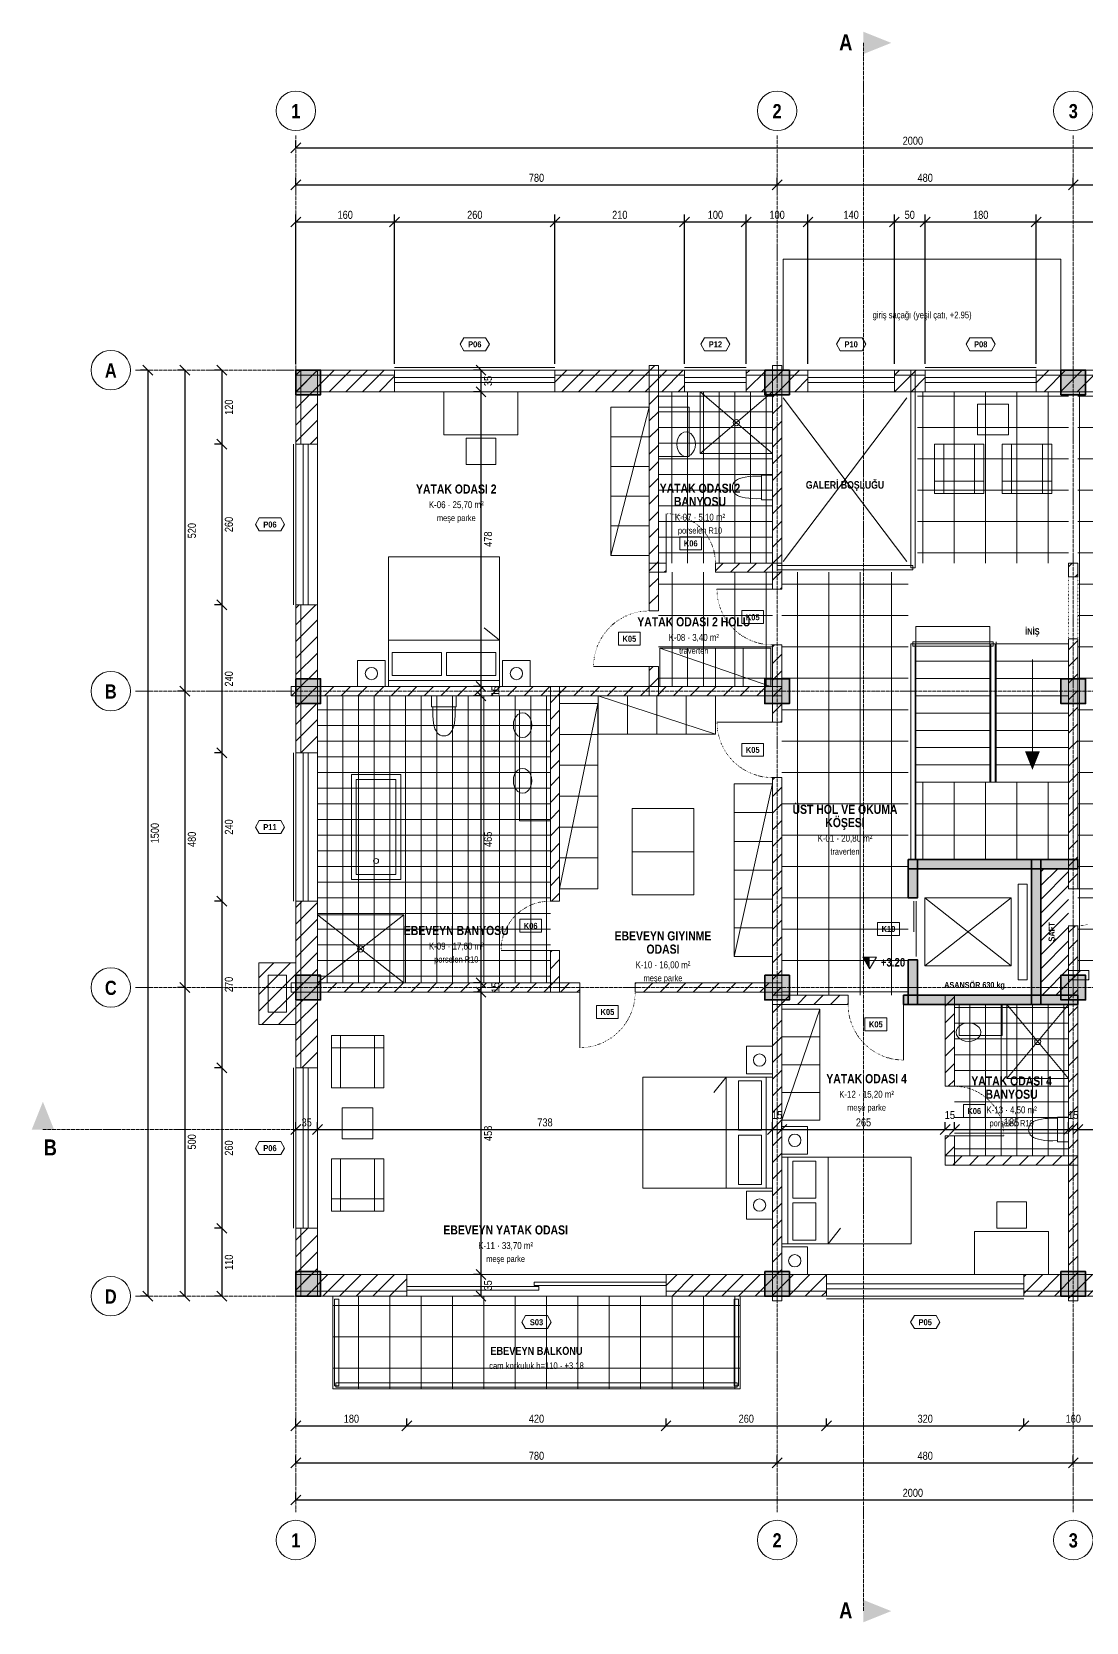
# Model space of a CAD drawing. Header units: centimetres. Extents: x -864 to 7399, y -55958 to -4337.
# Drawn here: x -428 to 1281, y -20528 to -17952 of the extents above; entities that cross this region are included whole.
import ezdxf
from ezdxf.enums import TextEntityAlignment as Align

# ---------------------------------------------------------------- set-up
doc = ezdxf.new("R2010")
doc.units = ezdxf.units.CM
doc.header["$LTSCALE"] = 0.25
doc.linetypes.add('ACAD_ISO04W100', pattern=[30, 24, -3, 0, -3])
doc.linetypes.add('ACAD_ISO07W100', pattern=[3, 0, -3])
for name, color, linetype, lineweight in [('M-BACA-TUGLA', 116, 'Continuous', 9), ('M-BACA-TUGLA-T', 8, 'Continuous', 5), ('M-DUVA-GAZBETON', 64, 'Continuous', 20), ('M-DUVA-GAZBETON-T', 8, 'Continuous', 5), ('M-GOST-ACYONU', 248, 'ACAD_ISO07W100', 9), ('M-GOST-AKS', 1, 'ACAD_ISO04W100', 9), ('M-GOST-AKSPOZ', 1, 'Continuous', 9), ('M-GOST-DISOLCU', 40, 'Continuous', 9), ('M-GOST-ICOLCU', 44, 'Continuous', 9), ('M-GOST-IZDUSUM', 80, 'ACAD_ISO07W100', 18), ('M-GOST-KAPIPOZ', 95, 'Continuous', 9), ('M-GOST-KESITHATTI', 240, 'ACAD_ISO04W100', 18), ('M-GOST-MAHALPOZ', 7, 'Continuous', 9), ('M-GOST-MERDIVEPOZ', 145, 'Continuous', 9), ('M-GOST-PENCEREPOZ', 62, 'Continuous', 9), ('M-GOST-PLANKOT', 46, 'Continuous', 9), ('M-GOST-YAZI', 2, 'Continuous', 9), ('M-ISYA-TASYUNU', 251, 'Continuous', 9), ('M-KALD-TAS', 45, 'Continuous', 9), ('M-KALD-TAS-T', 8, 'Continuous', 5), ('M-KORK-CAM', 100, 'Continuous', 9), ('M-KPKN-AHSAP', 93, 'Continuous', 9), ('M-KPKS-AHSAP', 160, 'Continuous', 9), ('M-MERD-BETONARME', 6, 'Continuous', 18), ('M-MERD-BETONARME-T', 8, 'Continuous', 5), ('M-PNKS-ALUMINYUM', 171, 'Continuous', 9), ('M-SAFT-TESISAT-T', 8, 'Continuous', 5), ('M-TASI-BETONARME', 5, 'Continuous', 35), ('M-TASI-BETONARME-T', 250, 'Continuous', 5), ('M-TEFR-MEKANIK', 238, 'Continuous', 9), ('M-TEFR-MIMARI', 29, 'Continuous', 9), ('M-ZMNK-DOGALTAS-T', 8, 'Continuous', 5), ('M-ZMNK-SERAMIK-T', 8, 'Continuous', 5)]:
    doc.layers.add(name, color=color, linetype=linetype, lineweight=lineweight)
doc.styles.add('YAZI', font='arialn.ttf')
doc.styles.add('YAZI-KALIN', font='arialnb.ttf')
doc.dimstyles.new('MIMARI-1-100', dxfattribs={"dimscale": 10, "dimtxt": 1.296, "dimasz": 2.5, "dimexe": 1.2, "dimexo": 0, "dimgap": 0.5, "dimtad": 1, "dimdec": 0, "dimtxsty": 'YAZI', "dimtsz": 0.8, "dimcen": 2.5, "dimclrd": 256, "dimclre": 256, "dimclrt": 256, "dimazin": 3, "dimtfac": 1, "dimtmove": 0, "dimatfit": 3, "dimarcsym": 0})

msp = doc.modelspace()

# ---------------------------------------------------------------- hatches: boundary and pattern name
at = {"layer": 'M-BACA-TUGLA-T'}
h = msp.add_hatch(dxfattribs=at)
h.set_pattern_fill('ANSI31', scale=6)
h.paths.add_polyline_path([(-60, -19460), (0, -19460), (0, -19560), (-60, -19560)])
at = {"layer": 'M-DUVA-GAZBETON-T'}
h = msp.add_hatch(dxfattribs=at)
h.set_pattern_fill('ANSI31', scale=6)
h.paths.add_polyline_path([(572.5, -18492.5), (587.5, -18492.5), (587.5, -18890), (572.5, -18890)])
h = msp.add_hatch(dxfattribs=at)
h.set_pattern_fill('ANSI31', scale=6)
h.paths.add_polyline_path([(772.5, -18492.5), (787.5, -18492.5), (787.5, -18855), (772.5, -18855)])
h = msp.add_hatch(dxfattribs=at)
h.set_pattern_fill('ANSI31', scale=6)
h.paths.add_polyline_path([(0, -18500), (35, -18500), (35, -18620), (0, -18620)])
h = msp.add_hatch(dxfattribs=at)
h.set_pattern_fill('ANSI31', scale=6)
h.paths.add_polyline_path([(0, -18500), (160, -18500), (160, -18535), (0, -18535)])
h = msp.add_hatch(dxfattribs=at)
h.set_pattern_fill('ANSI31', scale=6)
h.paths.add_polyline_path([(420, -18500), (630, -18500), (630, -18535), (420, -18535)])
h = msp.add_hatch(dxfattribs=at)
h.set_pattern_fill('ANSI31', scale=6)
h.paths.add_polyline_path([(730, -18500), (830, -18500), (830, -18535), (730, -18535)])
h = msp.add_hatch(dxfattribs=at)
h.set_pattern_fill('ANSI31', scale=6)
h.paths.add_polyline_path([(970, -18500), (1020, -18500), (1020, -18535), (970, -18535)])
h = msp.add_hatch(dxfattribs=at)
h.set_pattern_fill('ANSI31', scale=6)
h.paths.add_polyline_path([(1200, -18500), (1540, -18500), (1540, -18535), (1200, -18535)])
h = msp.add_hatch(dxfattribs=at)
h.set_pattern_fill('ANSI31', scale=6)
h.paths.add_polyline_path([(572.5, -18812.5), (600, -18812.5), (600, -18827.5), (572.5, -18827.5)])
h = msp.add_hatch(dxfattribs=at)
h.set_pattern_fill('ANSI31', scale=6)
h.paths.add_polyline_path([(680, -18812.5), (787.5, -18812.5), (787.5, -18827.5), (680, -18827.5)])
h = msp.add_hatch(dxfattribs=at)
h.set_pattern_fill('ANSI31', scale=6)
h.paths.add_polyline_path([(1252.5, -18812.5), (1267.5, -18812.5), (1267.5, -18835), (1252.5, -18835)])
h = msp.add_hatch(dxfattribs=at)
h.set_pattern_fill('ANSI31', scale=6)
h.paths.add_polyline_path([(0, -18880), (35, -18880), (35, -19120), (0, -19120)])
h = msp.add_hatch(dxfattribs=at)
h.set_pattern_fill('ANSI31', scale=6)
h.paths.add_polyline_path([(772.5, -18945), (787.5, -18945), (787.5, -19070), (772.5, -19070)])
h = msp.add_hatch(dxfattribs=at)
h.set_pattern_fill('ANSI31', scale=6)
h.paths.add_polyline_path([(1252.5, -18935), (1267.5, -18935), (1267.5, -19340), (1252.5, -19340)])
h = msp.add_hatch(dxfattribs=at)
h.set_pattern_fill('ANSI31', scale=6)
h.paths.add_polyline_path([(572.5, -18980), (587.5, -18980), (587.5, -19027.5), (572.5, -19027.5)])
h = msp.add_hatch(dxfattribs=at)
h.set_pattern_fill('ANSI31', scale=6)
h.paths.add_polyline_path([(-7.5, -19012.5), (787.5, -19012.5), (787.5, -19027.5), (-7.5, -19027.5)])
h = msp.add_hatch(dxfattribs=at)
h.set_pattern_fill('ANSI31', scale=6)
h.paths.add_polyline_path([(412.5, -19012.5), (427.5, -19012.5), (427.5, -19360), (412.5, -19360)])
h = msp.add_hatch(dxfattribs=at)
h.set_pattern_fill('ANSI31', scale=6)
h.paths.add_polyline_path([(772.5, -19160), (787.5, -19160), (787.5, -20007.5), (772.5, -20007.5)])
h = msp.add_hatch(dxfattribs=at)
h.set_pattern_fill('ANSI31', scale=6)
h.paths.add_polyline_path([(0, -19360), (35, -19360), (35, -19630), (0, -19630)])
h = msp.add_hatch(dxfattribs=at)
h.set_pattern_fill('ANSI31', scale=6)
h.paths.add_polyline_path([(1252.5, -19400), (1267.5, -19400), (1267.5, -20007.5), (1252.5, -20007.5)])
h = msp.add_hatch(dxfattribs=at)
h.set_pattern_fill('ANSI31', scale=6)
h.paths.add_polyline_path([(412.5, -19440), (427.5, -19440), (427.5, -19507.5), (412.5, -19507.5)])
h = msp.add_hatch(dxfattribs=at)
h.set_pattern_fill('ANSI31', scale=6)
h.paths.add_polyline_path([(1252.5, -19472.5), (1285, -19472.5), (1285, -19487.5), (1252.5, -19487.5)])
h = msp.add_hatch(dxfattribs=at)
h.set_pattern_fill('ANSI31', scale=6)
h.paths.add_polyline_path([(-7.5, -19492.5), (460, -19492.5), (460, -19507.5), (-7.5, -19507.5)])
h = msp.add_hatch(dxfattribs=at)
h.set_pattern_fill('ANSI31', scale=6)
h.paths.add_polyline_path([(550, -19492.5), (787.5, -19492.5), (787.5, -19507.5), (550, -19507.5)])
h = msp.add_hatch(dxfattribs=at)
h.set_pattern_fill('ANSI31', scale=6)
h.paths.add_polyline_path([(772.5, -19512.5), (895, -19512.5), (895, -19527.5), (772.5, -19527.5)])
h = msp.add_hatch(dxfattribs=at)
h.set_pattern_fill('ANSI31', scale=6)
h.paths.add_polyline_path([(1052.5, -19512.5), (1067.5, -19512.5), (1067.5, -19660), (1052.5, -19660)])
h = msp.add_hatch(dxfattribs=at)
h.set_pattern_fill('ANSI31', scale=6)
h.paths.add_polyline_path([(1052.5, -19740), (1067.5, -19740), (1067.5, -19787.5), (1052.5, -19787.5)])
h = msp.add_hatch(dxfattribs=at)
h.set_pattern_fill('ANSI31', scale=6)
h.paths.add_polyline_path([(1052.5, -19772.5), (1267.5, -19772.5), (1267.5, -19787.5), (1052.5, -19787.5)])
h = msp.add_hatch(dxfattribs=at)
h.set_pattern_fill('ANSI31', scale=6)
h.paths.add_polyline_path([(0, -19890), (35, -19890), (35, -20000), (0, -20000)])
h = msp.add_hatch(dxfattribs=at)
h.set_pattern_fill('ANSI31', scale=6)
h.paths.add_polyline_path([(0, -19965), (180, -19965), (180, -20000), (0, -20000)])
h = msp.add_hatch(dxfattribs=at)
h.set_pattern_fill('ANSI31', scale=6)
h.paths.add_polyline_path([(600, -19965), (860, -19965), (860, -20000), (600, -20000)])
h = msp.add_hatch(dxfattribs=at)
h.set_pattern_fill('ANSI31', scale=6)
h.paths.add_polyline_path([(1180, -19965), (1340, -19965), (1340, -20000), (1180, -20000)])
at = {"layer": 'M-GOST-KESITHATTI'}
h = msp.add_hatch(color=256, dxfattribs=at)
h.dxf.hatch_style = 1
h.paths.add_polyline_path([(920, -17952), (965, -17970), (920, -17988)])
h = msp.add_hatch(color=256, dxfattribs=at)
h.dxf.hatch_style = 1
h.paths.add_polyline_path([(-428, -19730), (-410, -19685), (-392, -19730)])
h = msp.add_hatch(color=256, dxfattribs=at)
h.dxf.hatch_style = 1
h.paths.add_polyline_path([(920, -20492), (965, -20510), (920, -20528)])
at = {"layer": 'M-GOST-PLANKOT'}
h = msp.add_hatch(color=256, dxfattribs=at)
h.dxf.hatch_style = 1
h.paths.add_polyline_path([(919, -19451), (930, -19451), (930, -19470)])
at = {"layer": 'M-KALD-TAS-T'}
h = msp.add_hatch(dxfattribs=at)
h.set_pattern_fill('NET', scale=16)
h.paths.add_polyline_path([(60, -20000), (720, -20000), (720, -20150), (60, -20150)])
at = {"layer": 'M-MERD-BETONARME-T'}
h = msp.add_hatch(color=256, dxfattribs=at)
h.dxf.hatch_style = 1
h.paths.add_polyline_path([(1181.8, -19117.5), (1205.8, -19117.5), (1193.8, -19147.5)])
at = {"layer": 'M-SAFT-TESISAT-T'}
h = msp.add_hatch(dxfattribs=at)
h.set_pattern_fill('ANSI31', scale=5)
h.paths.add_polyline_path([(1207.5, -19307.5), (1252.5, -19307.5), (1252.5, -19512.5), (1207.5, -19512.5)])
at = {"layer": 'M-TASI-BETONARME-T'}
h = msp.add_hatch(color=256, dxfattribs=at)
h.dxf.hatch_style = 1
h.paths.add_polyline_path([(0, -18500), (40, -18500), (40, -18540), (0, -18540)])
h = msp.add_hatch(color=256, dxfattribs=at)
h.dxf.hatch_style = 1
h.paths.add_polyline_path([(760, -18500), (800, -18500), (800, -18540), (760, -18540)])
h = msp.add_hatch(color=256, dxfattribs=at)
h.dxf.hatch_style = 1
h.paths.add_polyline_path([(1240, -18500), (1280, -18500), (1280, -18540), (1240, -18540)])
h = msp.add_hatch(color=256, dxfattribs=at)
h.dxf.hatch_style = 1
h.paths.add_polyline_path([(0, -19000), (40, -19000), (40, -19040), (0, -19040)])
h = msp.add_hatch(color=256, dxfattribs=at)
h.dxf.hatch_style = 1
h.paths.add_polyline_path([(760, -19000), (800, -19000), (800, -19040), (760, -19040)])
h = msp.add_hatch(color=256, dxfattribs=at)
h.dxf.hatch_style = 1
h.paths.add_polyline_path([(1240, -19000), (1280, -19000), (1280, -19040), (1240, -19040)])
h = msp.add_hatch(color=256, dxfattribs=at)
h.dxf.hatch_style = 1
h.paths.add_polyline_path([(992.5, -19292.5), (1007.5, -19292.5), (1007.5, -19355), (992.5, -19355)])
h = msp.add_hatch(color=256, dxfattribs=at)
h.dxf.hatch_style = 1
h.paths.add_polyline_path([(992.5, -19292.5), (1267.5, -19292.5), (1267.5, -19307.5), (992.5, -19307.5)])
h = msp.add_hatch(color=256, dxfattribs=at)
h.dxf.hatch_style = 1
h.paths.add_polyline_path([(1192.5, -19292.5), (1207.5, -19292.5), (1207.5, -19527.5), (1192.5, -19527.5)])
h = msp.add_hatch(color=256, dxfattribs=at)
h.dxf.hatch_style = 1
h.paths.add_polyline_path([(992.5, -19455), (1007.5, -19455), (1007.5, -19527.5), (992.5, -19527.5)])
h = msp.add_hatch(color=256, dxfattribs=at)
h.dxf.hatch_style = 1
h.paths.add_polyline_path([(0, -19480), (40, -19480), (40, -19520), (0, -19520)])
h = msp.add_hatch(color=256, dxfattribs=at)
h.dxf.hatch_style = 1
h.paths.add_polyline_path([(760, -19480), (800, -19480), (800, -19520), (760, -19520)])
h = msp.add_hatch(color=256, dxfattribs=at)
h.dxf.hatch_style = 1
h.paths.add_polyline_path([(1240, -19480), (1280, -19480), (1280, -19520), (1240, -19520)])
h = msp.add_hatch(color=256, dxfattribs=at)
h.dxf.hatch_style = 1
h.paths.add_polyline_path([(985, -19512.5), (1267.5, -19512.5), (1267.5, -19527.5), (985, -19527.5)])
h = msp.add_hatch(color=256, dxfattribs=at)
h.dxf.hatch_style = 1
h.paths.add_polyline_path([(0, -19960), (40, -19960), (40, -20000), (0, -20000)])
h = msp.add_hatch(color=256, dxfattribs=at)
h.dxf.hatch_style = 1
h.paths.add_polyline_path([(760, -19960), (800, -19960), (800, -20000), (760, -20000)])
h = msp.add_hatch(color=256, dxfattribs=at)
h.dxf.hatch_style = 1
h.paths.add_polyline_path([(1240, -19960), (1280, -19960), (1280, -20000), (1240, -20000)])
at = {"layer": 'M-ZMNK-DOGALTAS-T'}
h = msp.add_hatch(dxfattribs=at)
h.set_pattern_fill('NET', scale=16)
h.paths.add_polyline_path([(1007.5, -18535), (1252.5, -18535), (1252.5, -18812.5), (1007.5, -18812.5)])
h = msp.add_hatch(dxfattribs=at)
h.set_pattern_fill('NET', scale=16)
h.paths.add_polyline_path([(1267.5, -18535), (1392.5, -18535), (1392.5, -19472.5), (1267.5, -19472.5)])
h = msp.add_hatch(dxfattribs=at)
h.set_pattern_fill('NET', scale=16)
h.paths.add_polyline_path([(587.5, -18827.5), (772.5, -18827.5), (772.5, -19012.5), (587.5, -19012.5)])
h = msp.add_hatch(dxfattribs=at)
h.set_pattern_fill('NET', scale=16)
h.paths.add_polyline_path([(787.5, -18827.5), (992.5, -18827.5), (992.5, -19512.5), (787.5, -19512.5)])
h = msp.add_hatch(dxfattribs=at)
h.set_pattern_fill('NET', scale=16)
h.paths.add_polyline_path([(1007.5, -18812.5), (1007.5, -18827.5)])
h = msp.add_hatch(dxfattribs=at)
h.set_pattern_fill('NET', scale=16)
h.paths.add_polyline_path([(1005, -19167.5), (1252.5, -19167.5), (1252.5, -19292.5), (1005, -19292.5)])
at = {"layer": 'M-ZMNK-SERAMIK-T'}
h = msp.add_hatch(dxfattribs=at)
h.set_pattern_fill('NET', scale=8)
h.paths.add_polyline_path([(587.5, -18535), (772.5, -18535), (772.5, -18812.5), (587.5, -18812.5)])
h = msp.add_hatch(dxfattribs=at)
h.set_pattern_fill('NET', scale=8)
h.paths.add_polyline_path([(35, -19027.5), (412.5, -19027.5), (412.5, -19492.5), (35, -19492.5)])
h = msp.add_hatch(dxfattribs=at)
h.set_pattern_fill('NET', scale=8)
h.paths.add_polyline_path([(1067.5, -19527.5), (1252.5, -19527.5), (1252.5, -19772.5), (1067.5, -19772.5)])

# ---------------------------------------------------------------- linework, layer by layer
at = {"layer": 'M-BACA-TUGLA'}
for points in [[(-60, -19460), (0, -19460), (0, -19560), (-60, -19560)], [(-45, -19480), (-15, -19480), (-15, -19540), (-45, -19540)]]:
    msp.add_lwpolyline(points, close=True, dxfattribs=at)
at = {"layer": 'M-DUVA-GAZBETON'}
for points in [[(572.5, -18492.5), (587.5, -18492.5), (587.5, -18890), (572.5, -18890)], [(772.5, -18492.5), (787.5, -18492.5), (787.5, -18855), (772.5, -18855)], [(0, -18500), (35, -18500), (35, -18620), (0, -18620)], [(0, -18500), (160, -18500), (160, -18535), (0, -18535)], [(420, -18500), (630, -18500), (630, -18535), (420, -18535)], [(730, -18500), (830, -18500), (830, -18535), (730, -18535)], [(970, -18500), (1020, -18500), (1020, -18535), (970, -18535)], [(1200, -18500), (1540, -18500), (1540, -18535), (1200, -18535)], [(572.5, -18812.5), (600, -18812.5), (600, -18827.5), (572.5, -18827.5)], [(680, -18812.5), (787.5, -18812.5), (787.5, -18827.5), (680, -18827.5)], [(1252.5, -18812.5), (1267.5, -18812.5), (1267.5, -18835), (1252.5, -18835)], [(0, -18880), (35, -18880), (35, -19120), (0, -19120)], [(772.5, -18945), (787.5, -18945), (787.5, -19070), (772.5, -19070)], [(1252.5, -18935), (1267.5, -18935), (1267.5, -19340), (1252.5, -19340)], [(572.5, -18980), (587.5, -18980), (587.5, -19027.5), (572.5, -19027.5)], [(-7.5, -19012.5), (787.5, -19012.5), (787.5, -19027.5), (-7.5, -19027.5)], [(412.5, -19012.5), (427.5, -19012.5), (427.5, -19360), (412.5, -19360)], [(772.5, -19160), (787.5, -19160), (787.5, -20007.5), (772.5, -20007.5)], [(0, -19360), (35, -19360), (35, -19630), (0, -19630)], [(1252.5, -19400), (1267.5, -19400), (1267.5, -20007.5), (1252.5, -20007.5)], [(412.5, -19440), (427.5, -19440), (427.5, -19507.5), (412.5, -19507.5)], [(1252.5, -19472.5), (1285, -19472.5), (1285, -19487.5), (1252.5, -19487.5)], [(-7.5, -19492.5), (460, -19492.5), (460, -19507.5), (-7.5, -19507.5)], [(550, -19492.5), (787.5, -19492.5), (787.5, -19507.5), (550, -19507.5)], [(772.5, -19512.5), (895, -19512.5), (895, -19527.5), (772.5, -19527.5)], [(1052.5, -19512.5), (1067.5, -19512.5), (1067.5, -19660), (1052.5, -19660)], [(1052.5, -19740), (1067.5, -19740), (1067.5, -19787.5), (1052.5, -19787.5)], [(1052.5, -19772.5), (1267.5, -19772.5), (1267.5, -19787.5), (1052.5, -19787.5)], [(0, -19890), (35, -19890), (35, -20000), (0, -20000)], [(0, -19965), (180, -19965), (180, -20000), (0, -20000)], [(600, -19965), (860, -19965), (860, -20000), (600, -20000)], [(1180, -19965), (1340, -19965), (1340, -20000), (1180, -20000)]]:
    msp.add_lwpolyline(points, close=True, dxfattribs=at)
at = {"layer": 'M-GOST-ACYONU'}
for points in [[(600, -18732.5), (605.2, -18732.7), (610.4, -18733.2), (615.6, -18734), (620.7, -18735.2), (625.7, -18736.7), (630.6, -18738.6), (635.4, -18740.8), (640, -18743.2), (644.4, -18746), (648.7, -18749), (652.7, -18752.4), (656.6, -18755.9), (660.1, -18759.8), (663.5, -18763.8), (666.5, -18768.1), (669.3, -18772.5), (671.7, -18777.1), (673.9, -18781.9), (675.8, -18786.8), (677.3, -18791.8), (678.5, -18796.9), (679.3, -18802.1), (679.8, -18807.3), (680, -18812.5)], [(682.5, -18855), (682.7, -18860.9), (683.3, -18866.7), (684.2, -18872.6), (685.6, -18878.3), (687.3, -18883.9), (689.4, -18889.4), (691.8, -18894.8), (694.6, -18900), (697.7, -18905), (701.1, -18909.8), (704.8, -18914.3), (708.9, -18918.6), (713.2, -18922.7), (717.7, -18926.4), (722.5, -18929.8), (727.5, -18932.9), (732.7, -18935.7), (738.1, -18938.1), (743.6, -18940.2), (749.2, -18941.9), (754.9, -18943.3), (760.8, -18944.2), (766.6, -18944.8), (772.5, -18945)], [(482.5, -18980), (482.7, -18974.1), (483.3, -18968.3), (484.2, -18962.4), (485.6, -18956.7), (487.3, -18951.1), (489.4, -18945.6), (491.8, -18940.2), (494.6, -18935), (497.7, -18930), (501.1, -18925.2), (504.8, -18920.7), (508.9, -18916.4), (513.2, -18912.3), (517.7, -18908.6), (522.5, -18905.2), (527.5, -18902.1), (532.7, -18899.3), (538.1, -18896.9), (543.6, -18894.8), (549.2, -18893.1), (554.9, -18891.7), (560.8, -18890.8), (566.6, -18890.2), (572.5, -18890)], [(682.5, -19070), (682.7, -19075.9), (683.3, -19081.7), (684.2, -19087.6), (685.6, -19093.3), (687.3, -19098.9), (689.4, -19104.4), (691.8, -19109.8), (694.6, -19115), (697.7, -19120), (701.1, -19124.8), (704.8, -19129.3), (708.9, -19133.6), (713.2, -19137.7), (717.7, -19141.4), (722.5, -19144.8), (727.5, -19147.9), (732.7, -19150.7), (738.1, -19153.1), (743.6, -19155.2), (749.2, -19156.9), (754.9, -19158.3), (760.8, -19159.2), (766.6, -19159.8), (772.5, -19160)], [(332.5, -19440), (332.7, -19434.8), (333.2, -19429.6), (334, -19424.4), (335.2, -19419.3), (336.7, -19414.3), (338.6, -19409.4), (340.8, -19404.6), (343.2, -19400), (346, -19395.6), (349, -19391.3), (352.4, -19387.3), (355.9, -19383.4), (359.8, -19379.9), (363.8, -19376.5), (368.1, -19373.5), (372.5, -19370.7), (377.1, -19368.3), (381.9, -19366.1), (386.8, -19364.2), (391.8, -19362.7), (396.9, -19361.5), (402.1, -19360.7), (407.3, -19360.2), (412.5, -19360)], [(1283, -19398), (1279.2, -19398.8), (1275.3, -19399.5), (1271.4, -19399.9), (1267.5, -19400)], [(460, -19597.5), (465.9, -19597.3), (471.7, -19596.7), (477.6, -19595.8), (483.3, -19594.4), (488.9, -19592.7), (494.4, -19590.6), (499.8, -19588.2), (505, -19585.4), (510, -19582.3), (514.8, -19578.9), (519.3, -19575.2), (523.6, -19571.1), (527.7, -19566.8), (531.4, -19562.3), (534.8, -19557.5), (537.9, -19552.5), (540.7, -19547.3), (543.1, -19541.9), (545.2, -19536.4), (546.9, -19530.8), (548.3, -19525.1), (549.2, -19519.2), (549.8, -19513.4), (550, -19507.5)], [(985, -19617.5), (979.1, -19617.3), (973.3, -19616.7), (967.4, -19615.8), (961.7, -19614.4), (956.1, -19612.7), (950.6, -19610.6), (945.2, -19608.2), (940, -19605.4), (935, -19602.3), (930.2, -19598.9), (925.7, -19595.2), (921.4, -19591.1), (917.3, -19586.8), (913.6, -19582.3), (910.2, -19577.5), (907.1, -19572.5), (904.3, -19567.3), (901.9, -19561.9), (899.8, -19556.4), (898.1, -19550.8), (896.7, -19545.1), (895.8, -19539.2), (895.2, -19533.4), (895, -19527.5)], [(1147.5, -19740), (1147.3, -19734.8), (1146.8, -19729.6), (1146, -19724.4), (1144.8, -19719.3), (1143.3, -19714.3), (1141.4, -19709.4), (1139.2, -19704.6), (1136.8, -19700), (1134, -19695.6), (1131, -19691.3), (1127.6, -19687.3), (1124.1, -19683.4), (1120.2, -19679.9), (1116.2, -19676.5), (1111.9, -19673.5), (1107.5, -19670.7), (1102.9, -19668.3), (1098.1, -19666.1), (1093.2, -19664.2), (1088.2, -19662.7), (1083.1, -19661.5), (1077.9, -19660.7), (1072.7, -19660.2), (1067.5, -19660)]]:
    msp.add_lwpolyline(points, dxfattribs=at)
at = {"layer": 'M-GOST-AKS'}
for p, q in [((0, -18120), (0, -20350)), ((780, -18120), (780, -20350)), ((1260, -18120), (1260, -20350)), ((-260, -18500), (2210, -18500)), ((-260, -19020), (2210, -19020)), ((-260, -19500), (2210, -19500)), ((-260, -20000), (2210, -20000))]:
    msp.add_line(p, q, dxfattribs=at)
at = {"layer": 'M-GOST-AKSPOZ'}
for centre in [(0, -18080), (780, -18080), (1260, -18080), (-300, -18500), (-300, -19020), (-300, -19500), (-300, -20000), (0, -20395), (780, -20395), (1260, -20395)]:
    msp.add_circle(centre, 32, dxfattribs=at)
at = {"layer": 'M-GOST-IZDUSUM'}
for p, q in [((1252.5, -18835), (1252.5, -18935)), ((1267.5, -18835), (1267.5, -18935))]:
    msp.add_line(p, q, dxfattribs=at)
at = {"layer": 'M-GOST-KAPIPOZ'}
for points in [[(622.4, -18770), (657.6, -18770), (657.6, -18791), (622.4, -18791)], [(722.9, -18889.5), (758.1, -18889.5), (758.1, -18910.5), (722.9, -18910.5)], [(522.9, -18924.5), (558.1, -18924.5), (558.1, -18945.5), (522.9, -18945.5)], [(722.9, -19104.5), (758.1, -19104.5), (758.1, -19125.5), (722.9, -19125.5)], [(362.9, -19389.5), (398.1, -19389.5), (398.1, -19410.5), (362.9, -19410.5)], [(942.9, -19394.5), (978.1, -19394.5), (978.1, -19415.5), (942.9, -19415.5)], [(487.4, -19529), (522.6, -19529), (522.6, -19550), (487.4, -19550)], [(922.4, -19549), (957.6, -19549), (957.6, -19570), (922.4, -19570)], [(1081.9, -19689.5), (1117.1, -19689.5), (1117.1, -19710.5), (1081.9, -19710.5)]]:
    msp.add_lwpolyline(points, close=True, dxfattribs=at)
at = {"layer": 'M-GOST-KESITHATTI'}
for p, q in [((920, -17970), (920, -18060)), ((920, -18060), (920, -20420)), ((-410, -19730), (-320, -19730)), ((-320, -19730), (2270, -19730)), ((920, -20420), (920, -20510))]:
    msp.add_line(p, q, dxfattribs=at)
at = {"layer": 'M-GOST-MAHALPOZ'}
for p, q in [((790, -18545), (990, -18810)), ((790, -18810), (990, -18545))]:
    msp.add_line(p, q, dxfattribs=at)
at = {"layer": 'M-GOST-PENCEREPOZ'}
for points in [[(266.4, -18458), (272.4, -18447.5), (307.6, -18447.5), (313.6, -18458), (307.6, -18468.5), (272.4, -18468.5)], [(656.4, -18458), (662.4, -18447.5), (697.6, -18447.5), (703.6, -18458), (697.6, -18468.5), (662.4, -18468.5)], [(876.4, -18458), (882.4, -18447.5), (917.6, -18447.5), (923.6, -18458), (917.6, -18468.5), (882.4, -18468.5)], [(1086.4, -18458), (1092.4, -18447.5), (1127.6, -18447.5), (1133.6, -18458), (1127.6, -18468.5), (1092.4, -18468.5)], [(-65.6, -18750), (-59.6, -18739.5), (-24.4, -18739.5), (-18.4, -18750), (-24.4, -18760.5), (-59.6, -18760.5)], [(-65.6, -19240), (-59.6, -19229.5), (-24.4, -19229.5), (-18.4, -19240), (-24.4, -19250.5), (-59.6, -19250.5)], [(-65.6, -19760), (-59.6, -19749.5), (-24.4, -19749.5), (-18.4, -19760), (-24.4, -19770.5), (-59.6, -19770.5)], [(366.4, -20042), (372.4, -20031.5), (407.6, -20031.5), (413.6, -20042), (407.6, -20052.5), (372.4, -20052.5)], [(996.4, -20042), (1002.4, -20031.5), (1037.6, -20031.5), (1043.6, -20042), (1037.6, -20052.5), (1002.4, -20052.5)]]:
    msp.add_lwpolyline(points, close=True, dxfattribs=at)
at = {"layer": 'M-GOST-PLANKOT'}
msp.add_lwpolyline([(919, -19451), (941, -19451), (930, -19470)], close=True, dxfattribs=at)
at = {"layer": 'M-ISYA-TASYUNU'}
for p, q in [((0, -18508), (160, -18508)), ((8, -18500), (8, -18620)), ((420, -18508), (630, -18508)), ((730, -18508), (830, -18508)), ((970, -18508), (1020, -18508)), ((1200, -18508), (1540, -18508)), ((8, -18880), (8, -19120)), ((8, -19360), (8, -19630)), ((8, -19890), (8, -20000)), ((0, -19992), (180, -19992)), ((600, -19992), (860, -19992)), ((1180, -19992), (1340, -19992))]:
    msp.add_line(p, q, dxfattribs=at)
at = {"layer": 'M-KALD-TAS'}
for points in [[(790, -18320), (1240, -18320), (1240, -18500), (790, -18500)], [(60, -20000), (720, -20000), (720, -20150), (60, -20150)]]:
    msp.add_lwpolyline(points, close=True, dxfattribs=at)
at = {"layer": 'M-KORK-CAM'}
for points in [[(996.5, -18500), (1003.5, -18500), (1003.5, -18820), (996.5, -18820)], [(780, -18816.5), (1000, -18816.5), (1000, -18823.5), (780, -18823.5)], [(996.5, -18943.5), (1003.5, -18943.5), (1003.5, -19292.5), (996.5, -19292.5)], [(1000, -18940), (1130, -18940), (1130, -18947), (1000, -18947)], [(1126.5, -18943.5), (1133.5, -18943.5), (1133.5, -19167.5), (1126.5, -19167.5)], [(62.5, -20005), (69.5, -20005), (69.5, -20145), (62.5, -20145)], [(710.5, -20005), (717.5, -20005), (717.5, -20145), (710.5, -20145)], [(65, -20140.5), (715, -20140.5), (715, -20147.5), (65, -20147.5)]]:
    msp.add_lwpolyline(points, close=True, dxfattribs=at)
at = {"layer": 'M-KPKN-AHSAP'}
for p, q in [((600, -18812.5), (600, -18732.5)), ((772.5, -18855), (682.5, -18855)), ((572.5, -18980), (482.5, -18980)), ((772.5, -19070), (682.5, -19070)), ((1267.5, -19340), (1327.5, -19340)), ((1001.5, -19360), (1001.5, -19410)), ((1005.5, -19360), (1005.5, -19450)), ((412.5, -19440), (332.5, -19440)), ((460, -19507.5), (460, -19597.5)), ((985, -19527.5), (985, -19617.5)), ((1067.5, -19740), (1147.5, -19740))]:
    msp.add_line(p, q, dxfattribs=at)
at = {"layer": 'M-KPKS-AHSAP'}
for p, q in [((600, -18812.5), (600, -18827.5)), ((680, -18812.5), (680, -18827.5)), ((772.5, -18855), (787.5, -18855)), ((572.5, -18890), (587.5, -18890)), ((772.5, -18945), (787.5, -18945)), ((572.5, -18980), (587.5, -18980)), ((772.5, -19070), (787.5, -19070)), ((772.5, -19160), (787.5, -19160)), ((1252.5, -19340), (1267.5, -19340)), ((412.5, -19360), (427.5, -19360)), ((1252.5, -19400), (1267.5, -19400)), ((412.5, -19440), (427.5, -19440)), ((460, -19492.5), (460, -19507.5)), ((550, -19492.5), (550, -19507.5)), ((895, -19512.5), (895, -19527.5)), ((985, -19512.5), (985, -19527.5)), ((1052.5, -19660), (1067.5, -19660)), ((1052.5, -19740), (1067.5, -19740))]:
    msp.add_line(p, q, dxfattribs=at)
at = {"layer": 'M-MERD-BETONARME'}
for p, q in [((1005, -18915.5), (1125, -18915.5)), ((1005, -18915.5), (1005, -19167.5)), ((1125, -18915.5), (1125, -19167.5)), ((1005, -18943.5), (1125, -18943.5)), ((1125, -18940), (1125, -19167.5)), ((1135, -18940), (1135, -19167.5)), ((1135, -18943.5), (1252.5, -18943.5)), ((1135, -18943.5), (1135, -19167.5)), ((1252.5, -18943.5), (1252.5, -19167.5)), ((1005, -18971.5), (1125, -18971.5)), ((1135, -18971.5), (1252.5, -18971.5)), ((1193.8, -18968.5), (1193.8, -19142.5)), ((1005, -18999.5), (1125, -18999.5)), ((1135, -18999.5), (1252.5, -18999.5)), ((1005, -19027.5), (1125, -19027.5)), ((1135, -19027.5), (1252.5, -19027.5)), ((1005, -19055.5), (1125, -19055.5)), ((1135, -19055.5), (1252.5, -19055.5)), ((1005, -19083.5), (1125, -19083.5)), ((1135, -19083.5), (1252.5, -19083.5)), ((1005, -19111.5), (1125, -19111.5)), ((1135, -19111.5), (1252.5, -19111.5)), ((1005, -19139.5), (1125, -19139.5)), ((1135, -19139.5), (1252.5, -19139.5)), ((1005, -19167.5), (1125, -19167.5)), ((1135, -19167.5), (1252.5, -19167.5))]:
    msp.add_line(p, q, dxfattribs=at)
msp.add_lwpolyline([(1005, -19167.5), (1252.5, -19167.5), (1252.5, -19292.5), (1005, -19292.5)], close=True, dxfattribs=at)
at = {"layer": 'M-PNKS-ALUMINYUM'}
for p, q in [((160, -18496), (420, -18496)), ((160, -18496), (420, -18496)), ((160, -18500), (420, -18500)), ((160, -18500), (160, -18535)), ((420, -18500), (420, -18535)), ((630, -18496), (730, -18496)), ((630, -18496), (730, -18496)), ((630, -18500), (730, -18500)), ((630, -18500), (630, -18535)), ((730, -18500), (730, -18535)), ((830, -18500), (970, -18500)), ((830, -18500), (830, -18535)), ((970, -18500), (970, -18535)), ((1020, -18496), (1200, -18496)), ((1020, -18496), (1200, -18496)), ((1020, -18500), (1200, -18500)), ((1020, -18500), (1020, -18535)), ((1200, -18500), (1200, -18535)), ((160, -18535), (420, -18535)), ((630, -18535), (730, -18535)), ((830, -18535), (970, -18535)), ((1020, -18535), (1200, -18535)), ((-4, -18620), (-4, -18880)), ((-4, -18620), (-4, -18880)), ((0, -18620), (0, -18880)), ((0, -18620), (35, -18620)), ((35, -18620), (35, -18880)), ((0, -18880), (35, -18880)), ((-4, -19120), (-4, -19360)), ((-4, -19120), (-4, -19360)), ((0, -19120), (0, -19360)), ((0, -19120), (35, -19120)), ((35, -19120), (35, -19360)), ((0, -19360), (35, -19360)), ((-4, -19630), (-4, -19890)), ((-4, -19630), (-4, -19890)), ((0, -19630), (0, -19890)), ((0, -19630), (35, -19630)), ((35, -19630), (35, -19890)), ((0, -19890), (35, -19890)), ((180, -19965), (600, -19965)), ((180, -19965), (180, -20000)), ((600, -19965), (600, -20000)), ((860, -19965), (1180, -19965)), ((860, -19965), (860, -20000)), ((1180, -19965), (1180, -20000)), ((180, -20000), (600, -20000)), ((860, -20000), (1180, -20000)), ((860, -20004), (1180, -20004)), ((860, -20004), (1180, -20004))]:
    msp.add_line(p, q, dxfattribs=at)
for points in [[(160, -18512), (420, -18512), (420, -18520), (160, -18520)], [(630, -18512), (730, -18512), (730, -18520), (630, -18520)], [(830, -18512), (970, -18512), (970, -18520), (830, -18520)], [(1020, -18512), (1200, -18512), (1200, -18520), (1020, -18520)], [(12, -18620), (20, -18620), (20, -18880), (12, -18880)], [(12, -19120), (20, -19120), (20, -19360), (12, -19360)], [(12, -19630), (20, -19630), (20, -19890), (12, -19890)], [(180, -19984.5), (394, -19984.5), (394, -19990), (180, -19990)], [(386, -19977), (600, -19977), (600, -19982.5), (386, -19982.5)], [(860, -19980), (1180, -19980), (1180, -19988), (860, -19988)]]:
    msp.add_lwpolyline(points, close=True, dxfattribs=at)
at = {"layer": 'M-TASI-BETONARME'}
for points in [[(0, -18500), (40, -18500), (40, -18540), (0, -18540)], [(760, -18500), (800, -18500), (800, -18540), (760, -18540)], [(1240, -18500), (1280, -18500), (1280, -18540), (1240, -18540)], [(0, -19000), (40, -19000), (40, -19040), (0, -19040)], [(760, -19000), (800, -19000), (800, -19040), (760, -19040)], [(1240, -19000), (1280, -19000), (1280, -19040), (1240, -19040)], [(992.5, -19292.5), (1007.5, -19292.5), (1007.5, -19355), (992.5, -19355)], [(992.5, -19292.5), (1267.5, -19292.5), (1267.5, -19307.5), (992.5, -19307.5)], [(1192.5, -19292.5), (1207.5, -19292.5), (1207.5, -19527.5), (1192.5, -19527.5)], [(992.5, -19455), (1007.5, -19455), (1007.5, -19527.5), (992.5, -19527.5)], [(0, -19480), (40, -19480), (40, -19520), (0, -19520)], [(760, -19480), (800, -19480), (800, -19520), (760, -19520)], [(1240, -19480), (1280, -19480), (1280, -19520), (1240, -19520)], [(985, -19512.5), (1267.5, -19512.5), (1267.5, -19527.5), (985, -19527.5)], [(0, -19960), (40, -19960), (40, -20000), (0, -20000)], [(760, -19960), (800, -19960), (800, -20000), (760, -20000)], [(1240, -19960), (1280, -19960), (1280, -20000), (1240, -20000)]]:
    msp.add_lwpolyline(points, close=True, dxfattribs=at)
at = {"layer": 'M-TEFR-MEKANIK'}
for p, q in [((655.5, -18535), (772.5, -18635)), ((655.5, -18635), (772.5, -18535)), ((545, -19280), (645, -19280)), ((1019.5, -19355), (1159.5, -19465)), ((1019.5, -19465), (1159.5, -19355)), ((35, -19382.5), (175, -19492.5)), ((35, -19492.5), (175, -19382.5)), ((1152.5, -19527.5), (1252.5, -19647.5)), ((1152.5, -19647.5), (1252.5, -19527.5))]:
    msp.add_line(p, q, dxfattribs=at)
for points in [[(655.5, -18535), (772.5, -18535), (772.5, -18635), (655.5, -18635)], [(587.5, -18640), (587.5, -18560), (637.5, -18560), (637.5, -18640)], [(754.5, -18672), (747, -18671.8), (740.1, -18671.9), (733.9, -18672.4), (728.4, -18673.1), (723.5, -18674.2), (719.3, -18675.5), (715.7, -18677.2), (712.7, -18679.1), (710.4, -18681.4), (708.8, -18683.9), (707.8, -18686.8), (707.5, -18690), (707.8, -18693.2), (708.8, -18696.1), (710.4, -18698.6), (712.7, -18700.9), (715.7, -18702.8), (719.3, -18704.5), (723.5, -18705.8), (728.4, -18706.9), (733.9, -18707.6), (740.1, -18708.1), (747, -18708.2), (754.5, -18708)], [(772.5, -18670), (772.5, -18710), (754.5, -18710), (754.5, -18670)], [(220, -19027.5), (260, -19027.5), (260, -19045.5), (220, -19045.5)], [(222, -19045.5), (221.8, -19053), (221.9, -19059.9), (222.4, -19066.1), (223.1, -19071.6), (224.2, -19076.5), (225.5, -19080.8), (227.2, -19084.3), (229.1, -19087.3), (231.4, -19089.6), (233.9, -19091.2), (236.8, -19092.2), (240, -19092.5), (243.2, -19092.2), (246.1, -19091.2), (248.6, -19089.6), (250.9, -19087.3), (252.8, -19084.3), (254.5, -19080.8), (255.8, -19076.5), (256.9, -19071.6), (257.6, -19066.1), (258.1, -19059.9), (258.2, -19053), (258, -19045.5)], [(412.5, -19050), (412.5, -19230), (362.5, -19230), (362.5, -19050)], [(170, -19155), (170, -19325), (90, -19325), (90, -19155)], [(162, -19163), (162, -19317), (98, -19317), (98, -19163)], [(545, -19210), (645, -19210), (645, -19350), (545, -19350)], [(1170.5, -19332.5), (1185.5, -19332.5), (1185.5, -19487.5), (1170.5, -19487.5)], [(1019.5, -19355), (1159.5, -19355), (1159.5, -19465), (1019.5, -19465)], [(35, -19382.5), (175, -19382.5), (175, -19492.5), (35, -19492.5)], [(1075, -19527.5), (1145, -19527.5), (1145, -19577.5), (1075, -19577.5)], [(1152.5, -19527.5), (1252.5, -19527.5), (1252.5, -19647.5), (1152.5, -19647.5)], [(1234.5, -19712), (1227, -19711.8), (1220.1, -19711.9), (1213.9, -19712.4), (1208.4, -19713.1), (1203.5, -19714.2), (1199.2, -19715.5), (1195.7, -19717.2), (1192.7, -19719.1), (1190.4, -19721.4), (1188.8, -19723.9), (1187.8, -19726.8), (1187.5, -19730), (1187.8, -19733.2), (1188.8, -19736.1), (1190.4, -19738.6), (1192.7, -19740.9), (1195.7, -19742.8), (1199.2, -19744.5), (1203.5, -19745.8), (1208.4, -19746.9), (1213.9, -19747.6), (1220.1, -19748.1), (1227, -19748.2), (1234.5, -19748)], [(1252.5, -19710), (1252.5, -19750), (1234.5, -19750), (1234.5, -19710)]]:
    msp.add_lwpolyline(points, close=True, dxfattribs=at)
for points in [[(617.5, -18620), (618, -18625.2), (619.5, -18630), (621.9, -18634.1), (625, -18637.3), (628.6, -18639.3), (632.5, -18639.9), (636.4, -18639.3), (640, -18637.3), (643.1, -18634.1), (645.5, -18629.9), (647, -18625.1), (647.5, -18620), (647, -18614.8), (645.5, -18610), (643.1, -18605.8), (640, -18602.6), (636.4, -18600.6), (632.5, -18600), (628.6, -18600.6), (625, -18602.6), (621.9, -18605.8), (619.5, -18609.9), (618, -18614.7), (617.5, -18619.9)], [(382.5, -19075), (382, -19069.8), (380.5, -19065), (378.1, -19060.9), (375, -19057.7), (371.4, -19055.7), (367.5, -19055.1), (363.6, -19055.7), (360, -19057.7), (356.9, -19060.9), (354.5, -19065.1), (353, -19069.9), (352.5, -19075), (353, -19080.2), (354.5, -19085), (356.9, -19089.2), (360, -19092.4), (363.6, -19094.4), (367.5, -19095), (371.4, -19094.4), (375, -19092.4), (378.1, -19089.2), (380.5, -19085.1), (382, -19080.3), (382.5, -19075.1)], [(382.5, -19165), (382, -19159.8), (380.5, -19155), (378.1, -19150.9), (375, -19147.7), (371.4, -19145.7), (367.5, -19145.1), (363.6, -19145.7), (360, -19147.7), (356.9, -19150.9), (354.5, -19155.1), (353, -19159.9), (352.5, -19165), (353, -19170.2), (354.5, -19175), (356.9, -19179.2), (360, -19182.4), (363.6, -19184.4), (367.5, -19185), (371.4, -19184.4), (375, -19182.4), (378.1, -19179.2), (380.5, -19175.1), (382, -19170.3), (382.5, -19165.1)], [(1090, -19557.5), (1084.8, -19558), (1080, -19559.5), (1075.9, -19561.9), (1072.7, -19565), (1070.7, -19568.6), (1070.1, -19572.5), (1070.7, -19576.4), (1072.7, -19580), (1075.9, -19583.1), (1080.1, -19585.5), (1084.9, -19587), (1090, -19587.5), (1095.2, -19587), (1100, -19585.5), (1104.2, -19583.1), (1107.4, -19580), (1109.4, -19576.4), (1110, -19572.5), (1109.4, -19568.6), (1107.4, -19565), (1104.2, -19561.9), (1100.1, -19559.5), (1095.3, -19558), (1090.1, -19557.5)]]:
    msp.add_lwpolyline(points, dxfattribs=at)
for centre, radius in [((714, -18585), 5), ((130, -19295), 4), ((105, -19437.5), 5), ((1202.5, -19587.5), 5)]:
    msp.add_circle(centre, radius, dxfattribs=at)
at = {"layer": 'M-TEFR-MIMARI'}
for p, q in [((572.5, -18560), (510.5, -18800)), ((572.5, -18608), (510.5, -18608)), ((572.5, -18656), (510.5, -18656)), ((572.5, -18704), (510.5, -18704)), ((572.5, -18752), (510.5, -18752)), ((330, -18937.5), (305, -18917.5)), ((330, -18937.5), (150, -18937.5)), ((770, -19012.5), (590, -18950.5)), ((635, -19012.5), (635, -18950.5)), ((680, -19012.5), (680, -18950.5)), ((725, -19012.5), (725, -18950.5)), ((490, -19027.5), (680, -19089.5)), ((537.5, -19027.5), (537.5, -19089.5)), ((585, -19027.5), (585, -19089.5)), ((632.5, -19027.5), (632.5, -19089.5)), ((427.5, -19340), (489.5, -19040)), ((427.5, -19090), (489.5, -19090)), ((427.5, -19140), (489.5, -19140)), ((427.5, -19190), (489.5, -19190)), ((772.5, -19170), (710.5, -19450)), ((772.5, -19216.7), (710.5, -19216.7)), ((427.5, -19240), (489.5, -19240)), ((772.5, -19263.3), (710.5, -19263.3)), ((427.5, -19290), (489.5, -19290)), ((772.5, -19310), (710.5, -19310)), ((772.5, -19356.7), (710.5, -19356.7)), ((772.5, -19403.3), (710.5, -19403.3)), ((787.5, -19715), (849.5, -19535)), ((787.5, -19580), (849.5, -19580)), ((787.5, -19625), (849.5, -19625)), ((697.5, -19645), (677.5, -19670)), ((697.5, -19645), (697.5, -19825)), ((787.5, -19670), (849.5, -19670)), ((862.5, -19915), (862.5, -19775)), ((862.5, -19915), (882.5, -19890))]:
    msp.add_line(p, q, dxfattribs=at)
for points in [[(240, -18535), (360, -18535), (360, -18605), (240, -18605)], [(572.5, -18560), (572.5, -18800), (510.5, -18800), (510.5, -18560)], [(1105, -18555), (1155, -18555), (1155, -18605), (1105, -18605)], [(276, -18610), (324, -18610), (324, -18653), (276, -18653)], [(1115, -18700), (1035, -18700), (1035, -18620), (1115, -18620)], [(1050, -18700), (1035, -18700), (1035, -18620), (1050, -18620)], [(1115, -18700), (1100, -18700), (1100, -18620), (1115, -18620)], [(1225, -18700), (1145, -18700), (1145, -18620), (1225, -18620)], [(1160, -18700), (1145, -18700), (1145, -18620), (1160, -18620)], [(1225, -18700), (1210, -18700), (1210, -18620), (1225, -18620)], [(1115, -18700), (1035, -18700), (1035, -18680), (1115, -18680)], [(1225, -18700), (1145, -18700), (1145, -18680), (1225, -18680)], [(330, -19012.5), (150, -19012.5), (150, -18802.5), (330, -18802.5)], [(236, -18994.5), (156, -18994.5), (156, -18957.5), (236, -18957.5)], [(324, -18994.5), (244, -18994.5), (244, -18957.5), (324, -18957.5)], [(770, -19012.5), (590, -19012.5), (590, -18950.5), (770, -18950.5)], [(145, -19012.5), (100, -19012.5), (100, -18970.5), (145, -18970.5)], [(380, -19012.5), (335, -19012.5), (335, -18970.5), (380, -18970.5)], [(330, -19012.5), (150, -19012.5), (150, -19002.5), (330, -19002.5)], [(490, -19027.5), (680, -19027.5), (680, -19089.5), (490, -19089.5)], [(427.5, -19340), (427.5, -19040), (489.5, -19040), (489.5, -19340)], [(772.5, -19170), (772.5, -19450), (710.5, -19450), (710.5, -19170)], [(787.5, -19715), (787.5, -19535), (849.5, -19535), (849.5, -19715)], [(57.5, -19577.5), (142.5, -19577.5), (142.5, -19662.5), (57.5, -19662.5)], [(57.5, -19577.5), (142.5, -19577.5), (142.5, -19597.5), (57.5, -19597.5)], [(57.5, -19577.5), (72.5, -19577.5), (72.5, -19662.5), (57.5, -19662.5)], [(127.5, -19577.5), (142.5, -19577.5), (142.5, -19662.5), (127.5, -19662.5)], [(772.5, -19595), (772.5, -19640), (730.5, -19640), (730.5, -19595)], [(772.5, -19645), (772.5, -19825), (562.5, -19825), (562.5, -19645)], [(754.5, -19651), (754.5, -19731), (717.5, -19731), (717.5, -19651)], [(772.5, -19645), (772.5, -19825), (762.5, -19825), (762.5, -19645)], [(75, -19695), (125, -19695), (125, -19745), (75, -19745)], [(787.5, -19770), (787.5, -19725), (829.5, -19725), (829.5, -19770)], [(754.5, -19739), (754.5, -19819), (717.5, -19819), (717.5, -19739)], [(142.5, -19862.5), (57.5, -19862.5), (57.5, -19777.5), (142.5, -19777.5)], [(72.5, -19862.5), (57.5, -19862.5), (57.5, -19777.5), (72.5, -19777.5)], [(142.5, -19862.5), (127.5, -19862.5), (127.5, -19777.5), (142.5, -19777.5)], [(787.5, -19915), (787.5, -19775), (997.5, -19775), (997.5, -19915)], [(787.5, -19915), (787.5, -19775), (797.5, -19775), (797.5, -19915)], [(805.5, -19841), (805.5, -19781), (842.5, -19781), (842.5, -19841)], [(772.5, -19830), (772.5, -19875), (730.5, -19875), (730.5, -19830)], [(142.5, -19862.5), (57.5, -19862.5), (57.5, -19842.5), (142.5, -19842.5)], [(805.5, -19909), (805.5, -19849), (842.5, -19849), (842.5, -19909)], [(1184, -19890), (1136, -19890), (1136, -19847), (1184, -19847)], [(1220, -19965), (1100, -19965), (1100, -19895), (1220, -19895)], [(787.5, -19965), (787.5, -19920), (829.5, -19920), (829.5, -19965)]]:
    msp.add_lwpolyline(points, close=True, dxfattribs=at)
for centre in [(122.5, -18991.5), (357.5, -18991.5), (751.5, -19617.5), (808.5, -19747.5), (751.5, -19852.5), (808.5, -19942.5)]:
    msp.add_circle(centre, 10, dxfattribs=at)

# ---------------------------------------------------------------- texts
at = {"layer": 'M-GOST-AKSPOZ', "style": 'YAZI-KALIN'}
for s, p in [('1', (0, -18092)), ('2', (780, -18092)), ('3', (1260, -18092)), ('A', (-300, -18512)), ('B', (-300, -19032)), ('C', (-300, -19512)), ('D', (-300, -20012)), ('1', (0, -20407)), ('2', (780, -20407)), ('3', (1260, -20407))]:
    msp.add_text(s, height=23, dxfattribs=at).set_placement(p, align=Align.CENTER)
at = {"layer": 'M-GOST-KAPIPOZ', "style": 'YAZI-KALIN'}
for s, p in [('K06', (640, -18785.5)), ('K05', (740.5, -18905)), ('K05', (540.5, -18940)), ('K05', (740.5, -19120)), ('K06', (380.5, -19405)), ('K10', (960.5, -19410)), ('K05', (505, -19544.5)), ('K05', (940, -19564.5)), ('K06', (1099.5, -19705))]:
    msp.add_text(s, height=9.72, dxfattribs=at).set_placement(p, align=Align.CENTER)
at = {"layer": 'M-GOST-KESITHATTI', "style": 'YAZI-KALIN'}
for p in [(902, -17982), (902, -20522)]:
    msp.add_text('A', height=25.9, dxfattribs=at).set_placement(p, align=Align.RIGHT)
msp.add_text('B', height=25.9, dxfattribs=at).set_placement((-398, -19772), align=Align.CENTER)
at = {"layer": 'M-GOST-MAHALPOZ'}
for s, height, style, p in [('YATAK ODASI 2', 14.76, 'YAZI-KALIN', (260, -18700)), ('YATAK ODASI 2', 14.76, 'YAZI-KALIN', (655, -18698.7)), ('GALERİ BOŞLUĞU', 12.24, 'YAZI-KALIN', (890, -18692)), ('K-06 · 25,70 m²', 11.16, 'YAZI', (260, -18723.5)), ('BANYOSU', 14.76, 'YAZI-KALIN', (655, -18720.2)), ('meşe parke', 10.08, 'YAZI', (260, -18744.5)), ('K-07 · 5,10 m²', 11.16, 'YAZI', (655, -18743.8)), ('porselen R10', 10.08, 'YAZI', (655, -18764.8)), ('YATAK ODASI 2 HOLÜ', 14.76, 'YAZI-KALIN', (645, -18915)), ('K-08 · 3,40 m²', 11.16, 'YAZI', (645, -18938.5)), ('traverten', 10.08, 'YAZI', (645, -18959.5)), ('ÜST HOL VE OKUMA', 14.76, 'YAZI-KALIN', (890, -19218.7)), ('KÖŞESI', 14.76, 'YAZI-KALIN', (890, -19240.2)), ('K-01 · 20,80 m²', 11.16, 'YAZI', (890, -19263.8)), ('traverten', 10.08, 'YAZI', (890, -19284.8)), ('EBEVEYN BANYOSU', 14.76, 'YAZI-KALIN', (260, -19415)), ('EBEVEYN GIYINME', 14.76, 'YAZI-KALIN', (595, -19423.7)), ('K-09 · 17,60 m²', 11.16, 'YAZI', (260, -19438.5)), ('ODASI', 14.76, 'YAZI-KALIN', (595, -19445.2)), ('porselen R10', 10.08, 'YAZI', (260, -19459.5)), ('K-10 · 16,00 m²', 11.16, 'YAZI', (595, -19468.8)), ('meşe parke', 10.08, 'YAZI', (595, -19489.8)), ('YATAK ODASI 4', 14.76, 'YAZI-KALIN', (925, -19655)), ('YATAK ODASI 4', 14.76, 'YAZI-KALIN', (1160, -19658.7)), ('K-12 · 15,20 m²', 11.16, 'YAZI', (925, -19678.5)), ('BANYOSU', 14.76, 'YAZI-KALIN', (1160, -19680.2)), ('meşe parke', 10.08, 'YAZI', (925, -19699.5)), ('K-13 · 4,50 m²', 11.16, 'YAZI', (1160, -19703.8)), ('porselen R10', 10.08, 'YAZI', (1160, -19724.8)), ('EBEVEYN YATAK ODASI', 14.76, 'YAZI-KALIN', (340, -19900)), ('K-11 · 33,70 m²', 11.16, 'YAZI', (340, -19923.5)), ('meşe parke', 10.08, 'YAZI', (340, -19944.5))]:
    msp.add_text(s, height=height, dxfattribs=dict(at, style=style)).set_placement(p, align=Align.CENTER)
at = {"layer": 'M-GOST-MAHALPOZ', "style": 'YAZI-KALIN'}
msp.add_text('ŞAFT', height=10.08, rotation=90, dxfattribs=at).set_placement((1230, -19410), align=Align.CENTER)
at = {"layer": 'M-GOST-MERDIVEPOZ', "style": 'YAZI-KALIN'}
msp.add_text('İNİŞ', height=10.44, dxfattribs=at).set_placement((1193.8, -18928.5), align=Align.CENTER)
at = {"layer": 'M-GOST-PENCEREPOZ', "style": 'YAZI-KALIN'}
for s, p in [('P06', (290, -18463)), ('P12', (680, -18463)), ('P10', (900, -18463)), ('P08', (1110, -18463)), ('P06', (-42, -18755)), ('P11', (-42, -19245)), ('P06', (-42, -19765)), ('S03', (390, -20047)), ('P05', (1020, -20047))]:
    msp.add_text(s, height=9.72, dxfattribs=at).set_placement(p, align=Align.CENTER)
at = {"layer": 'M-GOST-PLANKOT', "style": 'YAZI-KALIN'}
msp.add_text('+3.20', height=13.68, dxfattribs=at).set_placement((948, -19466))
at = {"layer": 'M-GOST-YAZI'}
for s, height, style, p in [('giriş saçağı (yeşil çatı, +2.95)', 10.8, 'YAZI', (1015, -18416)), ('ASANSÖR 630 kg', 9.36, 'YAZI-KALIN', (1100, -19500.5)), ('EBEVEYN BALKONU', 12.96, 'YAZI-KALIN', (390, -20095)), ('cam korkuluk h=110 · +3.18', 10.8, 'YAZI', (390, -20118))]:
    msp.add_text(s, height=height, dxfattribs=dict(at, style=style)).set_placement(p, align=Align.CENTER)

# ---------------------------------------------------------------- dimensions: what is measured, and where the dimension line sits
at = {"layer": 'M-GOST-DISOLCU'}
for base, p1, p2 in [((0, -18140), (0, -18140), (2000, -18140)), ((0, -18200), (0, -18200), (780, -18200)), ((780, -18200), (780, -18200), (1260, -18200)), ((1260, -18200), (1260, -18200), (2000, -18200)), ((0, -18260), (0, -18490), (160, -18490)), ((160, -18260), (160, -18490), (420, -18490)), ((420, -18260), (420, -18490), (630, -18490)), ((630, -18260), (630, -18490), (730, -18490)), ((730, -18260), (730, -18490), (830, -18490)), ((830, -18260), (830, -18490), (970, -18490)), ((970, -18260), (970, -18490), (1020, -18490)), ((1020, -18260), (1020, -18490), (1200, -18490)), ((1200, -18260), (1200, -18490), (1540, -18490)), ((0, -20210), (0, -20210), (180, -20210)), ((180, -20210), (180, -20210), (600, -20210)), ((600, -20210), (600, -20210), (860, -20210)), ((860, -20210), (860, -20210), (1180, -20210)), ((1180, -20210), (1180, -20210), (1340, -20210)), ((0, -20270), (0, -20270), (780, -20270)), ((780, -20270), (780, -20270), (1260, -20270)), ((1260, -20270), (1260, -20270), (2000, -20270)), ((0, -20330), (0, -20330), (2000, -20330))]:
    msp.add_linear_dim(base=base, p1=p1, p2=p2, dimstyle='MIMARI-1-100', dxfattribs=at).render()
for base, p1, p2 in [((-240, -18500), (-240, -18500), (-240, -20000)), ((-180, -18500), (-180, -18500), (-180, -19020)), ((-120, -18500), (-120, -18500), (-120, -18620)), ((-120, -18620), (-120, -18620), (-120, -18880)), ((-120, -18880), (-120, -18880), (-120, -19120)), ((-180, -19020), (-180, -19020), (-180, -19500)), ((-120, -19120), (-120, -19120), (-120, -19360)), ((-120, -19360), (-120, -19360), (-120, -19630)), ((-180, -19500), (-180, -19500), (-180, -20000)), ((-120, -19630), (-120, -19630), (-120, -19890)), ((-120, -19890), (-120, -19890), (-120, -20000))]:
    msp.add_linear_dim(base=base, p1=p1, p2=p2, angle=90, dimstyle='MIMARI-1-100', dxfattribs=at).render()
at = {"layer": 'M-GOST-ICOLCU'}
for base, p1, p2 in [((300, -18500), (300, -18500), (300, -18535)), ((300, -18535), (300, -18535), (300, -19012.5)), ((300, -19012.5), (300, -19012.5), (300, -19027.5)), ((300, -19027.5), (300, -19027.5), (300, -19492.5)), ((300, -19492.5), (300, -19492.5), (300, -19507.5)), ((300, -19507.5), (300, -19507.5), (300, -19965)), ((300, -19965), (300, -19965), (300, -20000))]:
    msp.add_linear_dim(base=base, p1=p1, p2=p2, angle=90, dimstyle='MIMARI-1-100', dxfattribs=at).render()
for base, p1, p2 in [((772.5, -19730), (772.5, -19730), (787.5, -19730)), ((1052.5, -19730), (1052.5, -19730), (1067.5, -19730)), ((1252.5, -19730), (1252.5, -19730), (1267.5, -19730)), ((0, -19730), (0, -19730), (35, -19730)), ((35, -19730), (35, -19730), (772.5, -19730)), ((787.5, -19730), (787.5, -19730), (1052.5, -19730)), ((1067.5, -19730), (1067.5, -19730), (1252.5, -19730)), ((1267.5, -19730), (1267.5, -19730), (1965, -19730))]:
    msp.add_linear_dim(base=base, p1=p1, p2=p2, dimstyle='MIMARI-1-100', dxfattribs=at).render()

doc.saveas('drawing.dxf')
